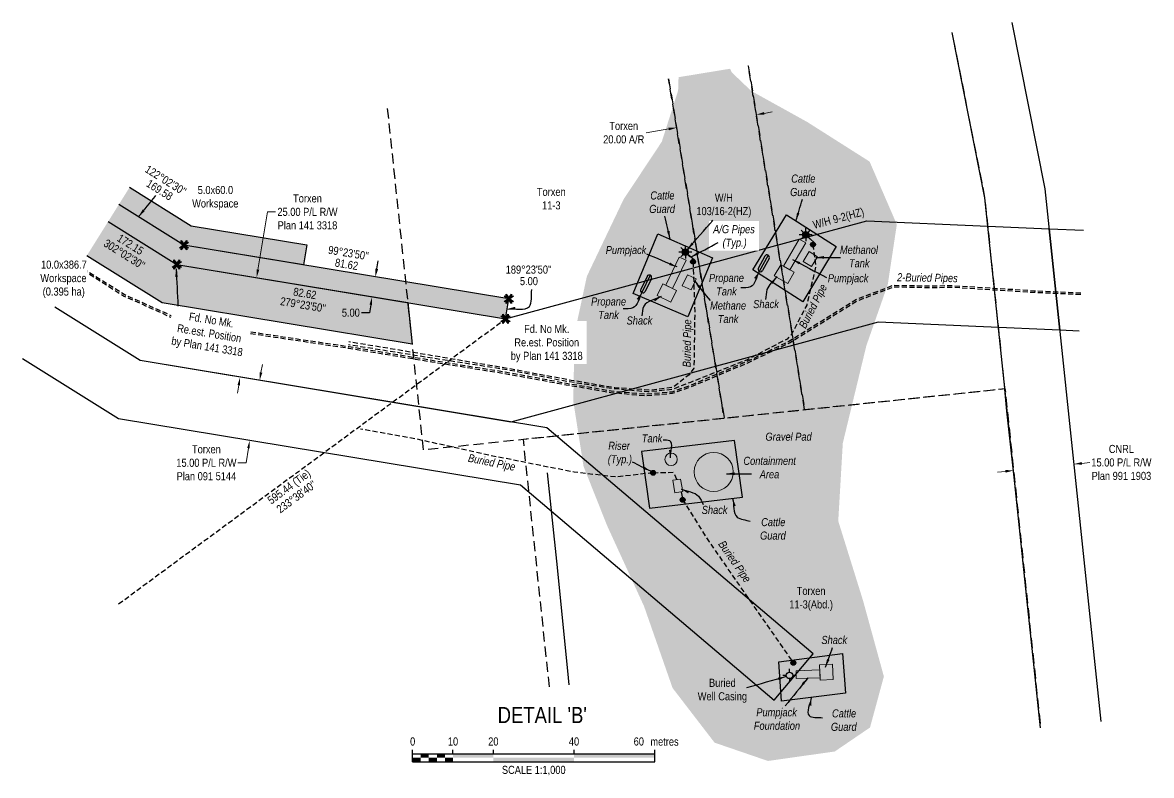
# Model space of a CAD drawing. Extents: x 396563 to 399624, y 5680217 to 5683485.
# Drawn here: x 398226 to 399624, y 5680367 to 5681299 of the extents above; entities that cross this region are included whole.
import ezdxf
from ezdxf.enums import TextEntityAlignment as Align

# ---------------------------------------------------------------- set-up
doc = ezdxf.new("R2010")
doc.units = 0
doc.header["$LTSCALE"] = 5
doc.header["$PDMODE"] = 34
doc.header["$PDSIZE"] = 0.03
for name, pattern in [('foc-ACCESSROAD', [3.75, 2.5, -1.25]), ('foc-TIELINE', [1.875, 1.25, -0.625]), ('UG_PIPE', [1.875, 1.25, -0.625])]:
    doc.linetypes.add(name, pattern=pattern)
doc.layers.get('Defpoints').update_dxf_attribs({"color": 9})
for name, color, linetype in [('AS-FENCE', 48, 'foc-FENCE'), ('AS-PIPE-AG', 44, 'Continuous'), ('AS-PIPE-UG', 44, 'UG_PIPE'), ('AS-PIPE-UG-T', 44, 'Continuous'), ('AS-ROADS', 254, 'Continuous'), ('AS-SYMBOL', 7, 'Continuous'), ('C-AR', 13, 'foc-ACCESSROAD'), ('C-RW', 13, 'Continuous'), ('C-WS', 13, 'foc-ACCESSROAD'), ('C-WS-S', 13, 'Continuous'), ('DETAIL-T', 7, 'Continuous'), ('F-RW', 190, 'Continuous'), ('L-BD', 7, 'Continuous'), ('L-MON', 1, 'Continuous'), ('L-MON-T', 1, 'Continuous'), ('L-TIE', 7, 'foc-TIELINE'), ('P-PROPOSED', 10, 'Continuous'), ('P-PROPOSED-H', 21, 'Continuous'), ('P-TEMP-H', 41, 'Continuous'), ('P-TEMP_WORKSPACE', 46, 'Continuous'), ('P-TXT', 4, 'Continuous')]:
    doc.layers.add(name, color=color, linetype=linetype)
for name, color, linetype, lineweight in [('AS-GENERAL', 48, 'Continuous', 18), ('C-RW-T', 13, 'Continuous', 9), ('C-WS-T', 13, 'Continuous', 9), ('F-RW-T', 190, 'Continuous', 9), ('P-TEMP-T', 46, 'Continuous', 18), ('T-TEXT', 48, 'Continuous', 18)]:
    doc.layers.add(name, color=color, linetype=linetype, lineweight=lineweight)
doc.styles.add('80', font='ARIALN.TTF', dxfattribs={"height": 10})
doc.styles.add('80CG', font='ARIALN.TTF', dxfattribs={"height": 10})
doc.styles.add('80L', font='ARIALN.TTF', dxfattribs={"height": 10})
doc.styles.add('80LS', font='ARIALNI.TTF', dxfattribs={"height": 10})
doc.styles.add('foc-LtypeFont', font='ARIALN.TTF', dxfattribs={"height": 7.35})
doc.linetypes.add('foc-FENCE', pattern='A,10,-1,["X",foc-LtypeFont,S=0.2,R=0,X=-0.625,Y=-0.75],-1.24', length=12.24)
doc.dimstyles.new('Compass 5 000', dxfattribs={"dimscale": 5, "dimtxt": 9, "dimasz": 2, "dimexe": 0.2, "dimexo": 0.0625, "dimgap": 0.5, "dimtad": 0, "dimtih": 1, "dimtoh": 1, "dimzin": 0, "dimdsep": 46, "dimtxsty": '80CG', "dimcen": 0.1, "dimse1": 1, "dimse2": 1, "dimclrd": 256, "dimclrt": 256, "dimaunit": 1, "dimadec": 4, "dimazin": 0, "dimtfac": 0.06, "dimtofl": 0, "dimtmove": 0, "dimatfit": 1, "dimfxl": 0.2, "dimtolj": 1, "dimtzin": 0, "dimlwd": -1, "dimarcsym": 0})

# ---------------------------------------------------------------- blocks, each defined once
blk = doc.blocks.new('TEMP')
h = blk.add_hatch(color=255)
h.dxf.hatch_style = 1
h.paths.add_polyline_path([(0, 0.25), (-0.67, 1.15), (-0.67, 0.67), (-1.15, 0.67), (-0.25, 0), (-1.15, -0.67), (-0.67, -0.67), (-0.67, -1.15), (0, -0.25), (0.67, -1.15), (0.67, -0.67), (1.15, -0.67), (0.25, 0), (1.15, 0.67), (0.67, 0.67), (0.67, 1.15)])
h.paths.add_polyline_path([(0.57, 0.85), (0.57, 0.57), (0.85, 0.57), (0.08, 0), (0.85, -0.57), (0.57, -0.57), (0.57, -0.85), (0, -0.08), (-0.57, -0.85), (-0.57, -0.57), (-0.85, -0.57), (-0.08, 0), (-0.85, 0.57), (-0.57, 0.57), (-0.57, 0.85), (0, 0.08)], flags=16)
h = blk.add_hatch(color=1)
h.dxf.hatch_style = 1
h.paths.add_polyline_path([(0, 0.08), (-0.57, 0.85), (-0.57, 0.57), (-0.85, 0.57), (-0.08, 0), (-0.85, -0.57), (-0.57, -0.57), (-0.57, -0.85), (0, -0.08), (0.57, -0.85), (0.57, -0.57), (0.85, -0.57), (0.08, 0), (0.85, 0.57), (0.57, 0.57), (0.57, 0.85)])
at = {"color": 1}
for p, q in [((-0.08, 0), (0.08, 0)), ((0, 0.08), (0, -0.08))]:
    blk.add_line(p, q, dxfattribs=at)
at = {"color": 255, "flags": 128}
blk.add_lwpolyline([(-0.25, 0), (-1.15, 0.67), (-0.67, 0.67), (-0.67, 1.15), (0, 0.25), (0.67, 1.15), (0.67, 0.67), (1.15, 0.67), (0.25, 0), (1.15, -0.67), (0.67, -0.67), (0.67, -1.15), (0, -0.25), (-0.67, -1.15), (-0.67, -0.67), (-1.15, -0.67)], close=True, dxfattribs=at)
at = {"color": 1, "flags": 128}
blk.add_lwpolyline([(-0.08, 0), (-0.85, 0.57), (-0.57, 0.57), (-0.57, 0.85), (0, 0.08), (0.57, 0.85), (0.57, 0.57), (0.85, 0.57), (0.08, 0), (0.85, -0.57), (0.57, -0.57), (0.57, -0.85), (0, -0.08), (-0.57, -0.85), (-0.57, -0.57), (-0.85, -0.57)], close=True, dxfattribs=at)
blk = doc.blocks.new('GAS')
h = blk.add_hatch(color=255)
h.dxf.hatch_style = 1
edge = h.paths.add_edge_path()
edge.add_arc((0, 0), 0.9, 0, 360)
for p, q in [((-0.81, 0), (-1.62, 0)), ((-0.57, 0.57), (-1.14, 1.14)), ((0, 0.81), (0, 1.62)), ((0.57, 0.57), (1.14, 1.14)), ((1.62, 0), (0.81, 0)), ((-0.57, -0.57), (-1.14, -1.14)), ((0, -0.81), (0, -1.62)), ((1.14, -1.14), (0.57, -0.57))]:
    blk.add_line(p, q)
blk.add_circle((0, 0), 0.8)
blk = doc.blocks.new('GABD')
for p, q in [((-0.81, 0), (-1.62, 0)), ((0, 0.81), (0, 1.62)), ((1.62, 0), (0.81, 0)), ((0, -0.81), (0, -1.62))]:
    blk.add_line(p, q)
blk.add_circle((0, 0), 0.8)
blk = doc.blocks.new('RISER')
h = blk.add_hatch(color=255)
h.dxf.hatch_style = 1
edge = h.paths.add_edge_path()
edge.add_arc((0, 0), 0.7, 0, 360)
blk.add_hatch(color=48).paths.add_polyline_path([(0.58, -0.15), (-0.58, -0.15, 0.774597)])
at = {"color": 48}
blk.add_line((-0.58, -0.15), (0.58, -0.15), dxfattribs=at)
blk.add_circle((0, 0), 0.6, dxfattribs=at)
blk = doc.blocks.new('*U528')
at = {"color": 48}
for p, q in [((1.38, 3.84), (-0.25, 0.81)), ((2.44, 3.27), (0.81, 0.25))]:
    blk.add_line(p, q, dxfattribs=at)
for centre, start, end in [((1.91, 3.55), 331.7973, 511.7973), ((0.28, 0.53), 151.7973, 331.7973)]:
    blk.add_arc(centre, 0.6, start, end, dxfattribs=at)
at = {"layer": 'Defpoints'}
blk.add_line((2.19, 4.08), (0, 0), dxfattribs=at)
blk = doc.blocks.new('*U529')
at = {"color": 48}
for p, q in [((1.27, 4.02), (-0.28, 0.8)), ((2.35, 3.5), (0.8, 0.28))]:
    blk.add_line(p, q, dxfattribs=at)
for centre, start, end in [((1.81, 3.76), 334.2772, 514.2772), ((0.26, 0.54), 154.2772, 334.2772)]:
    blk.add_arc(centre, 0.6, start, end, dxfattribs=at)
at = {"layer": 'Defpoints'}
blk.add_line((2.07, 4.3), (0, 0), dxfattribs=at)
blk = doc.blocks.new('*D533')
at = {"layer": 'C-RW-T', "transparency": 16777216}
for p, q in [((398521, 5680865.8), (398522.7, 5680875.6)), ((398505.5, 5680772.1), (398502.5, 5680753.9)), ((398502.5, 5680753.9), (398492.5, 5680753.9))]:
    blk.add_line(p, q, dxfattribs=at)
for points in [[(398519.4, 5680866), (398522.7, 5680865.5), (398519.4, 5680855.9)], [(398503.9, 5680772.3), (398507.2, 5680771.8), (398507.2, 5680781.9)]]:
    blk.add_solid(points, dxfattribs=at)
at = {"layer": 'Defpoints', "color": 0, "transparency": 16777216}
for p in [(398516.1, 5680856.4), (398503.9, 5680782.5), (398507.2, 5680781.9)]:
    blk.add_point(p, dxfattribs=at)
at = {"layer": 'C-RW-T', "transparency": 16777216, "insert": (398453.4, 5680753.9), "char_height": 10, "attachment_point": 5, "style": '80CG'}
blk.add_mtext('\\A1;Torxen\\P15.00 P/L R/W\\PPlan 091 5144', dxfattribs=at)
blk = doc.blocks.new('*D534')
at = {"layer": 'C-RW-T', "transparency": 16777216}
for p, q in [((398517.2, 5680993), (398529, 5681064.5)), ((398529, 5681064.5), (398539, 5681064.5)), ((398493.5, 5680850), (398491.9, 5680840.2))]:
    blk.add_line(p, q, dxfattribs=at)
for points in [[(398515.6, 5680993.3), (398518.9, 5680992.8), (398515.6, 5680983.2)], [(398491.9, 5680850.3), (398495.2, 5680849.8), (398495.2, 5680859.9)]]:
    blk.add_solid(points, dxfattribs=at)
at = {"layer": 'Defpoints', "color": 0, "transparency": 16777216}
for p in [(398450.6, 5680993.9), (398430.2, 5680870.7), (398495.2, 5680859.9)]:
    blk.add_point(p, dxfattribs=at)
at = {"layer": 'C-RW-T', "transparency": 16777216, "insert": (398578.6, 5681064.5), "char_height": 10, "attachment_point": 5, "style": '80CG'}
blk.add_mtext('\\A1;Torxen\\P25.00 P/L R/W\\PPlan 141 3318', dxfattribs=at)
blk = doc.blocks.new('*D535')
at = {"layer": 'C-RW-T', "transparency": 16777216}
for p, q in [((399144.4, 5681186.5), (399154.2, 5681188.2)), ((399026, 5681167.2), (398998.1, 5681162.6))]:
    blk.add_line(p, q, dxfattribs=at)
for points in [[(399144.1, 5681188.2), (399144.6, 5681184.9), (399134.5, 5681184.9)], [(399025.7, 5681168.8), (399026.2, 5681165.5), (399035.8, 5681168.8)]]:
    blk.add_solid(points, dxfattribs=at)
at = {"layer": 'Defpoints', "color": 0, "transparency": 16777216}
for p in [(399134.2, 5681187), (399035.5, 5681170.8), (399035.8, 5681168.8)]:
    blk.add_point(p, dxfattribs=at)
at = {"layer": 'C-RW-T', "transparency": 16777216, "insert": (398970.3, 5681162.6), "char_height": 10, "attachment_point": 5, "style": '80CG'}
blk.add_mtext('\\A1;Torxen\\P20.00 A/R', dxfattribs=at)
blk = doc.blocks.new('*D550')
at = {"layer": 'Defpoints', "color": 0, "transparency": 16777216}
for p in [(398624.5, 5680990.5), (398662.8, 5680984.1), (398620.5, 5680965.8)]:
    blk.add_point(p, dxfattribs=at)
at = {"layer": 'P-TXT', "transparency": 16777216}
for p, q in [((398664.4, 5680994), (398666.1, 5681003.9)), ((398655.5, 5680939.7), (398645.5, 5680939.7)), ((398657.1, 5680949.6), (398655.5, 5680939.7))]:
    blk.add_line(p, q, dxfattribs=at)
for points in [[(398662.8, 5680994.3), (398666.1, 5680993.7), (398662.8, 5680984.1)], [(398655.5, 5680949.9), (398658.7, 5680949.3), (398658.7, 5680959.5)]]:
    blk.add_solid(points, dxfattribs=at)
at = {"layer": 'P-TXT', "transparency": 16777216, "insert": (398632.3, 5680939.7), "char_height": 10, "attachment_point": 5, "style": '80CG'}
blk.add_mtext('\\A1;5.00', dxfattribs=at)
blk = doc.blocks.new('*U423')
at = {"color": 0}
for p, q in [((-150, 0), (-150, 15)), ((-100, 10), (-100, 15)), ((-50, 10), (-50, 15)), ((50, 10), (50, 15)), ((150.2, 0), (150.2, 15)), ((-150, 10), (150.2, 10)), ((-150, 0), (150.2, 0))]:
    blk.add_line(p, q, dxfattribs=at)
for points in [[(-150, 5), (-140, 5), (-150, 0), (-140, 0)], [(-140, 10), (-130, 10), (-140, 5), (-130, 5)], [(-130, 5), (-120, 5), (-130, 0), (-120, 0)], [(-120, 10), (-110, 10), (-120, 5), (-110, 5)], [(-110, 5), (-100, 5), (-110, 0), (-100, 0)], [(-100, 10), (-50, 10), (-100, 5), (-50, 5)], [(-50, 5), (50, 5), (-50, 0), (50, 0)], [(50, 10), (150.2, 10), (50, 5), (150.2, 5)]]:
    blk.add_solid(points, dxfattribs=at)
at = {"color": 0, "style": '80'}
blk.add_text('metres', height=10, dxfattribs=at).set_placement((162.2, 20), align=Align.CENTER)
at = {"color": 0, "char_height": 10, "style": '80'}
for s, insert, attachment_point in [('0', (-150, 30.2), 2), ('10', (-100, 30.2), 2), ('20', (-50, 30.2), 2), ('40', (50, 30.2), 2), ('60', (136.7, 30.2), 3), ('SCALE 1:1,000', (0.1, -5), 2)]:
    blk.add_mtext(s, dxfattribs=dict(at, insert=insert, attachment_point=attachment_point))
blk = doc.blocks.new('*D552')
at = {"layer": 'Defpoints', "color": 0, "transparency": 16777216}
for p in [(399527.7, 5680752.2), (399528.1, 5680748.4), (399453.5, 5680740.6)]:
    blk.add_point(p, dxfattribs=at)
at = {"layer": 'F-RW-T', "transparency": 16777216}
for p, q in [((399443.2, 5680743.3), (399433.3, 5680742.3)), ((399537.7, 5680753.2), (399547.6, 5680754.3))]:
    blk.add_line(p, q, dxfattribs=at)
for points in [[(399537.5, 5680754.9), (399537.8, 5680751.6), (399527.7, 5680752.2)], [(399443, 5680745), (399443.4, 5680741.7), (399453.1, 5680744.4)]]:
    blk.add_solid(points, dxfattribs=at)
at = {"layer": 'F-RW-T', "transparency": 16777216, "insert": (399586.7, 5680754.3), "char_height": 10, "attachment_point": 5, "style": '80CG'}
blk.add_mtext('\\A1;CNRL\\P15.00 P/L R/W\\PPlan 991 1903', dxfattribs=at)

msp = doc.modelspace()

# ---------------------------------------------------------------- hatches: boundary and pattern name
at = {"layer": 'AS-ROADS'}
h = msp.add_hatch(color=256, dxfattribs=at)
h.dxf.hatch_style = 1
h.paths.add_polyline_path([(399102.046, 5681241.742), (399038.229, 5681231.295), (399037.68, 5681214.767), (399017.455, 5681151.432), (398970.135, 5681080.062), (398924.675, 5680984.862), (398909.435, 5680914.017), (398907.8, 5680830.357), (398920.51, 5680749.612), (398949.705, 5680676.137), (398995.475, 5680576.247), (399030.81, 5680475.067), (399082.85, 5680407.427), (399148.91, 5680384.792), (399231.685, 5680396.507), (399275.34, 5680426.207), (399292.52, 5680489.372), (399266.64, 5680583.562), (399236.005, 5680681.822), (399241.64, 5680778.292), (399270.785, 5680898.767), (399297.365, 5680974.732), (399308.555, 5681048.962), (399274.795, 5681126.837), (399197.56, 5681175.842), (399128.17, 5681214.292), (399104.05, 5681237.307)])
at = {"layer": 'P-PROPOSED-H'}
h = msp.add_hatch(color=256, dxfattribs=at)
h.dxf.hatch_style = 1
h.paths.add_polyline_path([(398425.642, 5681023.383), (398345.054, 5681073.822), (398331.796, 5681052.639), (398416.625, 5680999.545), (398824.015, 5680932.121), (398828.095, 5680956.775)])
at = {"layer": 'P-TEMP-H'}
h = msp.add_hatch(color=256, dxfattribs=at)
h.dxf.hatch_style = 1
h.paths.add_polyline_path([(398358.312, 5681095.005), (398345.054, 5681073.822), (398425.642, 5681023.383), (398573.568, 5680998.9), (398577.649, 5681023.555), (398434.659, 5681047.22)])
h = msp.add_hatch(color=256, dxfattribs=at)
h.dxf.hatch_style = 1
h.paths.add_polyline_path([(398331.796, 5681052.639), (398305.28, 5681010.273), (398398.591, 5680951.871), (398708.175, 5680900.633), (398702.758, 5680952.189), (398416.625, 5680999.545)])

# ---------------------------------------------------------------- linework, layer by layer
at = {"layer": 'AS-FENCE', "flags": 128}
for points in [[(399171.77, 5681061.032), (399233.485, 5681021.537), (399191.995, 5680953.172), (399130.395, 5680992.992)], [(399012.695, 5681037.397), (399080.19, 5681007.602), (399049.705, 5680934.732), (398982.1, 5680963.667)], [(398992.375, 5680767.767), (399002.3, 5680697.537), (399117.475, 5680711.362), (399107.37, 5680781.442)]]:
    msp.add_lwpolyline(points, close=True, dxfattribs=at)
for points in [[(399486.406, 5680425.803), (399478.05, 5680504.462), (399469.67, 5680585.717), (399455.49, 5680721.267), (399444.865, 5680817.947), (399442.48, 5680844.892)], [(398875.37, 5680741.497), (398887.04, 5680631.932), (398900.625, 5680496.467), (398902.278, 5680478.857)], [(399162.49, 5680507.472), (399241.465, 5680517.847), (399244.905, 5680468.617), (399165.85, 5680458.922), (399162.49, 5680507.472)]]:
    msp.add_lwpolyline(points, dxfattribs=at)
at = {"layer": 'AS-GENERAL', "flags": 128}
for points in [[(399187.77, 5681030.937), (399195.785, 5681026.322), (399176.14, 5680992.615), (399168.023, 5680997.172)], [(399039.115, 5681008.532), (399047.465, 5681004.662), (399030.707, 5680969.74), (399022.282, 5680973.791)], [(399192.55, 5681003.188), (399200.033, 5681015.33), (399210.243, 5681009.034), (399202.76, 5680996.892)], [(399164.69, 5680999.042), (399181.32, 5680989.707), (399173.48, 5680976.007), (399156.655, 5680985.172)], [(399042.81, 5680973.175), (399049.175, 5680986.772), (399060.18, 5680981.492), (399053.865, 5680968.077)], [(399018.755, 5680975.487), (399035.755, 5680967.312), (399028.785, 5680952.897), (399011.525, 5680961.062)], [(399031.265, 5680732.577), (399040.78, 5680733.582), (399043.38, 5680718.202), (399033.625, 5680716.792)], [(399212.965, 5680503.597), (399213.68, 5680484.977), (399229.77, 5680485.547), (399228.675, 5680504.532)], [(399183.795, 5680496.327), (399184.075, 5680486.797), (399213.579, 5680487.595), (399213.199, 5680497.49)]]:
    msp.add_lwpolyline(points, close=True, dxfattribs=at)
at = {"layer": 'AS-GENERAL'}
for centre, radius in [((399028.902, 5680758.185), 7.629), ((399081.702, 5680742.65), 24.202)]:
    msp.add_circle(centre, radius, dxfattribs=at)
at = {"layer": 'AS-PIPE-AG', "flags": 128}
for points in [[(399204.66, 5681024.052), (399206.665, 5681026.277), (399195.7, 5681036.287)], [(399046.62, 5681014.767), (399058.16, 5681005.097), (399056.165, 5681002.802)]]:
    msp.add_lwpolyline(points, dxfattribs=at)
at = {"layer": 'AS-PIPE-UG', "flags": 128}
for points in [[(399204.66, 5681024.052), (399208.005, 5680996.072), (399196.895, 5680949.242), (399177.935, 5680912.597), (399172.69, 5680907.102), (399123.69, 5680881.582), (399052.87, 5680853.487), (399030.6, 5680844.602), (399000.315, 5680841.667), (398957.825, 5680845.472), (398900.515, 5680854.447), (398827.905, 5680868.597), (398733.575, 5680883.317), (398629.205, 5680900.042)], [(399536.29, 5680962.109), (399478.915, 5680964.591), (399374.988, 5680971.071), (399355.489, 5680970.478), (399304.025, 5680971.307), (399259.523, 5680954.224), (399175.575, 5680902.12), (399122.953, 5680877.043), (399053.226, 5680847.682), (399030.256, 5680839.578), (398996.763, 5680836.655), (398954.352, 5680840.644), (398898.99, 5680850.134), (398823.102, 5680864.082), (398732.59, 5680878.544), (398629.906, 5680895.407), (398538.305, 5680909.066), (398426.523, 5680926.378), (398350.774, 5680960.346), (398295.724, 5680995.016)], [(399536.377, 5680964.106), (399479.02, 5680966.587), (399375.02, 5680973.072), (399355.475, 5680972.477), (399303.67, 5680973.312), (399258.63, 5680956.022), (399174.615, 5680903.877), (399122.135, 5680878.867), (399052.505, 5680849.547), (399029.83, 5680841.547), (398996.77, 5680838.662), (398954.615, 5680842.627), (398899.34, 5680852.102), (398823.44, 5680866.052), (398732.91, 5680880.517), (398630.215, 5680897.382), (398538.605, 5680911.042), (398427.095, 5680928.312), (398351.72, 5680962.112), (398296.789, 5680996.707)], [(399056.165, 5681002.802), (399058.235, 5680941.732), (399057.215, 5680870.957), (399051.23, 5680862.742), (399031.34, 5680847.337), (399004.83, 5680843.707), (398959.215, 5680846.667), (398905.025, 5680855.977), (398825.86, 5680870.737), (398734.215, 5680886.362), (398629.865, 5680903.607)], [(399006.66, 5680741.552), (398960.54, 5680736.292), (398909.01, 5680742.282), (398804.67, 5680762.992), (398714.515, 5680783.047), (398644.195, 5680795.602)], [(399006.66, 5680741.552), (399031.77, 5680742.148), (399036.022, 5680733.08)], [(399041.293, 5680717.901), (399043.23, 5680708.137), (399076.005, 5680656.142), (399125.015, 5680585.527), (399180.36, 5680506.227)]]:
    msp.add_lwpolyline(points, dxfattribs=at)
at = {"layer": 'C-AR', "flags": 128}
msp.add_lwpolyline([(399025.926, 5681229.281), (399094.689, 5680809.24), (399194.294, 5680819.707), (399124.6, 5681245.434)], dxfattribs=at)
at = {"layer": 'C-RW', "flags": 128}
for points in [[(398331.796, 5681052.639), (398416.625, 5680999.545), (398824.015, 5680932.121), (399271.491, 5681053.555), (399421.349, 5681047.026), (399497.077, 5681043.726), (399510.273, 5680918.084), (399415.91, 5680922.195), (399285.464, 5680927.878), (398830.468, 5680804.404), (398371.541, 5680880.358), (398265.505, 5680946.725)], [(399534.341, 5680917.032), (399510.275, 5680918.064), (399497.077, 5681043.726), (399539.74, 5681041.881)], [(398225.731, 5680883.176), (398344.491, 5680808.846), (398842.327, 5680726.452), (399156.678, 5680460.24), (399205.128, 5680517.45), (398874.984, 5680797.036), (398371.541, 5680880.358), (398265.505, 5680946.725)]]:
    msp.add_lwpolyline(points, dxfattribs=at)
at = {"layer": 'C-WS', "flags": 128}
for points in [[(399124.6, 5681245.434), (399194.294, 5680819.707), (399442.489, 5680845.787), (399417.827, 5681081.855), (399377.182, 5681286.784)], [(398677.488, 5681192.667), (398721.895, 5680770.067), (398846.16, 5680783.125), (399094.689, 5680809.24), (399025.926, 5681229.281)], [(398878.23, 5680476.6), (398846.019, 5680783.102), (399094.548, 5680809.221), (399442.489, 5680845.787), (399486.624, 5680425.826)]]:
    msp.add_lwpolyline(points, dxfattribs=at)
at = {"layer": 'F-RW', "flags": 128}
for points in [[(399486.624, 5680425.826), (399417.665, 5681081.997), (399377.058, 5681286.763)], [(399451.084, 5681298.882), (399491.867, 5681093.23), (399561.183, 5680433.661)]]:
    msp.add_lwpolyline(points, dxfattribs=at)
at = {"layer": 'P-TEMP_WORKSPACE', "flags": 128}
for points in [[(398358.312, 5681095.005), (398434.659, 5681047.22), (398577.649, 5681023.555), (398573.568, 5680998.9), (398425.642, 5681023.383), (398345.054, 5681073.822)], [(398331.796, 5681052.639), (398416.625, 5680999.545), (398702.758, 5680952.189), (398708.175, 5680900.633), (398398.591, 5680951.871), (398305.28, 5681010.273)]]:
    msp.add_lwpolyline(points, dxfattribs=at)

# ---------------------------------------------------------------- block references
at = {"layer": 'AS-SYMBOL', "xscale": 4.997960149999999, "yscale": 4.997960149999999, "zscale": 4.997960149999999}
for name, p in [('RISER', (399204.66, 5681024.052)), ('RISER', (399056.165, 5681002.802)), ('*U529', (398992.79, 5680964.582)), ('RISER', (399006.66, 5680741.552)), ('RISER', (399043.23, 5680708.137)), ('RISER', (399180.36, 5680506.227))]:
    msp.add_blockref(name, p, dxfattribs=at)
at = {"layer": 'C-WS-S', "xscale": 4.997960149999999, "yscale": 4.997960149999999}
for name, p, zscale in [('GAS', (399195.7, 5681036.287), 4.997960149999999), ('GAS', (399046.62, 5681014.767), 4.997960149999999), ('GABD', (399175.665, 5680490.712), 24.98980075)]:
    msp.add_blockref(name, p, dxfattribs=dict(at, zscale=zscale))
at = {"layer": 'DETAIL-T', "xscale": 0.9991606160757721, "yscale": 0.9991606160757721, "zscale": 0.9991606160757721}
msp.add_blockref('*U423', (398858.757, 5680383.743), dxfattribs=at)
at = {"layer": 'L-MON', "color": 1, "xscale": 4.997960149999999, "yscale": 4.997960149999999, "zscale": 4.997960149999999}
for p in [(398425.642, 5681023.383), (398828.095, 5680956.775)]:
    msp.add_blockref('TEMP', p, dxfattribs=at)
at = {"layer": 'L-MON', "xscale": 4.997960149999999, "yscale": 4.997960149999999, "zscale": 4.997960149999999}
msp.add_blockref('TEMP', (398416.625, 5680999.545), dxfattribs=at)

# ---------------------------------------------------------------- texts
at = {"layer": 'AS-PIPE-UG-T', "char_height": 9.99161, "attachment_point": 1, "style": '80L'}
for s, width, insert, rotation in [('\\pi0.38733;{\\fArial Narrow|b0|i1|c0|p34;2-Buried Pipes}', 75.14601, (399308.629, 5680988.694), 359.076579), ('\\pi0.29873;{\\fArial Narrow|b0|i1|c0|p34;Buried Pipe}', 58.98633, (399186.432, 5680923.578), 62.643106), ('\\pi8.37857;{\\fArial Narrow|b0|i1|c0|p34;Buried Pipe}', 75.14601, (399043.097, 5680863.9), 89.174318), ('\\pi8.37857;{\\fArial Narrow|b0|i1|c0|p34;Buried Pipe}', 75.14601, (398770.594, 5680766.769), 348.773517), ('\\pi8.37857;{\\fArial Narrow|b0|i1|c0|p34;Buried Pipe}', 75.14601, (399090.324, 5680665.767), 304.762395)]:
    msp.add_mtext_dynamic_manual_height_columns(s, width=width, gutter_width=49.958, heights=[0], dxfattribs=dict(at, insert=insert, rotation=rotation))
at = {"layer": 'C-RW-T', "insert": (399236.622, 5681055.23), "char_height": 9.99592, "attachment_point": 5, "rotation": 15.182991, "style": '80CG'}
msp.add_mtext('\\A1;W/H 9-2(HZ)', dxfattribs=at)
at = {"layer": 'C-WS-T', "char_height": 9.9959, "attachment_point": 5, "style": '80CG'}
for s, insert in [('\\A1;Torxen\\P11-3', (398880.591, 5681080.875)), ('\\A1;Torxen\\P11-3(Abd.)', (399202.39, 5680585.437))]:
    msp.add_mtext(s, dxfattribs=dict(at, insert=insert))
at = {"layer": 'C-WS-T', "insert": (399092.487, 5680471.675), "char_height": 9.99592, "width": 60.39595, "attachment_point": 5, "style": '80CG'}
msp.add_mtext('\\A1;Buried\\PWell Casing', dxfattribs=at)
at = {"layer": 'DETAIL-T', "color": 3, "insert": (398869.407, 5680441.642), "char_height": 19.9832, "width": 223.67012, "attachment_point": 5, "style": '80CG'}
msp.add_mtext("DETAIL 'B'", dxfattribs=at)
at = {"layer": 'L-BD', "style": '80L'}
for s, height, rotation, p in [("122°02'30''", 9.99592, 327.958, (398403.037, 5681103.823)), ('169.58', 9.9959, 327.958, (398395.48, 5681091.748)), ('172.15', 9.9959, 327.958, (398359.327, 5681024.205)), ("302°02'30''", 9.99592, 327.958, (398351.77, 5681012.131)), ("99°23'50''", 9.9959, 350.6025, (398629.337, 5681013.734)), ('81.62', 9.9959, 350.6025, (398627.011, 5680999.681)), ('82.62', 9.9959, 350.6025, (398575.412, 5680963.64)), ("279°23'50''", 9.99592, 350.6025, (398573.086, 5680949.587)), ('595.44 (Tie)', 9.99592, 36.3554, (398556.417, 5680723.361)), ("233°38'40''", 9.99592, 36.3554, (398564.861, 5680711.889))]:
    msp.add_text(s, height=height, rotation=rotation, dxfattribs=at).set_placement(p, align=Align.MIDDLE)
for s, height, p in [("189°23'50''", 9.99592, (398852.502, 5680993.106)), ('5.00', 9.9959, (398852.876, 5680978.867))]:
    msp.add_text(s, height=height, dxfattribs=at).set_placement(p, align=Align.MIDDLE)
at = {"layer": 'P-TEMP-T', "insert": (398432.735, 5681096.62), "char_height": 9.99161, "attachment_point": 1, "style": '80L'}
msp.add_mtext_dynamic_manual_height_columns('\\pi9.88129;5.0x60.0\\P\\pi3.03165;Workspace', width=62.65969, gutter_width=49.98, heights=[0], dxfattribs=at)
at = {"layer": 'T-TEXT', "style": '80LS'}
msp.add_text('Gravel Pad', height=9.9959, dxfattribs=at).set_placement((399174.484, 5680786.226), align=Align.MIDDLE_CENTER)
at = {"layer": 'T-TEXT', "char_height": 10.00079, "attachment_point": 1, "style": '80L'}
for s, width, insert in [('\\pi13.36961;{\\fArial Narrow|b0|i1|c0|p34;Cattle \\P\\pi12.02571;Guard}', 55.34313, (399164.399, 5681110.767)), ('\\pi13.36961;{\\fArial Narrow|b0|i1|c0|p34;Cattle \\P\\pi12.02571;Guard}', 55.34313, (398989.894, 5681089.893)), ('\\pi-10.28847;{\\fArial Narrow|b0|i1|c0|p34;Pumpjack}', 29.78176, (398958.316, 5681022.349)), ('\\pi-1.33142;{\\fArial Narrow|b0|i1|c0|p34;Methanol\\P\\pi9.87343;Tank}', 44.40093, (399239.405, 5681022.557)), ('\\pi-4.96063;{\\fArial Narrow|b0|i1|c0|p34;Propane\\P\\pi3.94868;Tank}', 32.55142, (399080.856, 5680987.795)), ('\\pi-10.28847;{\\fArial Narrow|b0|i1|c0|p34;Pumpjack}', 29.78176, (399233.361, 5680987.431)), ('\\pi0.32629;{\\fArial Narrow|b0|i1|c0|p34;Methane\\P\\pi9.87343;Tank}', 44.40093, (399076.928, 5680953.61)), ('\\pi0.4559;{\\fArial Narrow|b0|i1|c0|p34;Shack}', 32.55142, (399130.208, 5680955.391)), ('\\pi0.4559;{\\fArial Narrow|b0|i1|c0|p34;Shack}', 32.55142, (398973.409, 5680935.09)), ('\\pi0.76288;{\\fArial Narrow|b0|i1|c0|p34;Tank}', 26.17984, (398991.887, 5680789.151)), ('\\pi1.09033;{\\fArial Narrow|b0|i1|c0|p34;Riser\\P\\pi0.53435;(Typ.)}', 29.35199, (398950.06, 5680779.977)), ('\\pi0.56846;{\\fArial Narrow|b0|i1|c0|p34;Containment \\P\\pi20.76106;Area}', 65.50083, (399117.987, 5680761.367)), ('\\pi0.4559;{\\fArial Narrow|b0|i1|c0|p34;Shack}', 32.55142, (399066.516, 5680700.605)), ('\\pi13.36961;{\\fArial Narrow|b0|i1|c0|p34;Cattle \\P\\pi12.02571;Guard}', 55.34313, (399127.171, 5680685.471)), ('\\pi0.4559;{\\fArial Narrow|b0|i1|c0|p34;Shack}', 32.55142, (399214.716, 5680539.576)), ('\\pi-10.28847;{\\fArial Narrow|b0|i1|c0|p34;Pumpjack\\P\\pi-13.35829;Foundation}', 29.78176, (399144.774, 5680450.052)), ('\\pi13.36961;{\\fArial Narrow|b0|i1|c0|p34;Cattle \\P\\pi12.02571;Guard}', 55.34313, (399214.911, 5680448.721))]:
    msp.add_mtext_dynamic_manual_height_columns(s, width=width, gutter_width=49.98, heights=[0], dxfattribs=dict(at, insert=insert))

# ---------------------------------------------------------------- dimensions: what is measured, and where the dimension line sits
at = {"layer": 'C-RW-T'}
for base, p1, p2, angle, text, picture, middle in [((399035.831, 5681168.779), (399134.168, 5681186.986), (399035.495, 5681170.833), 189.2972, 'Torxen\\P20.00 A/R', '*D535', (398970.337, 5681162.598)), ((398495.183, 5680859.895), (398450.588, 5680993.925), (398430.186, 5680870.652), 260.602491, 'Torxen\\P25.00 P/L R/W\\PPlan 141 3318', '*D534', (398578.584, 5681064.493)), ((398507.159, 5680781.924), (398516.112, 5680856.431), (398503.871, 5680782.468), 260.602491, 'Torxen\\P15.00 P/L R/W\\PPlan 091 5144', '*D533', (398453.432, 5680753.882))]:
    dim = msp.add_linear_dim(base=base, p1=p1, p2=p2, angle=angle, text=text, dimstyle='Compass 5 000', dxfattribs=at)
    dim.commit()
    dim.dimension.update_dxf_attribs({"geometry": picture, "text_midpoint": middle, "dimtype": 161})
at = {"layer": 'F-RW-T'}
dim = msp.add_aligned_dim(p1=(399453.545, 5680740.587), p2=(399528.104, 5680748.422), distance=3.799, text='CNRL\\P15.00 P/L R/W\\PPlan 991 1903', dimstyle='Compass 5 000', dxfattribs=at)
dim.commit()
dim.dimension.update_dxf_attribs({"geometry": '*D552', "text_midpoint": (399586.683, 5680754.291)})
at = {"layer": 'P-TXT'}
dim = msp.add_linear_dim(base=(398662.808, 5680984.131), p1=(398620.467, 5680965.809), p2=(398624.547, 5680990.463), angle=80.602491, text='5.00', dimstyle='Compass 5 000', dxfattribs=at)
dim.commit()
dim.dimension.update_dxf_attribs({"geometry": '*D550', "text_midpoint": (398632.324, 5680939.745), "dimtype": 161})

# ---------------------------------------------------------------- leaders
at = {"layer": 'C-WS-T', "path_type": 1}
msp.add_leader([(399171.321, 5680489.2), (399122.316, 5680475.135)], dimstyle='Compass 5 000', override={"dimgap": 0.5, "dimtad": 0}, dxfattribs=at)
at = {"layer": 'L-BD', "path_type": 1}
for points in [[(398369.326, 5681058.63), (398390.894, 5681084.656)], [(398826.023, 5680944.257), (398853.393, 5680947.394), (398856.514, 5680968.294)]]:
    msp.add_leader(points, dimstyle='Compass 5 000', override={"dimgap": 0.5, "dimtad": 0}, dxfattribs=at)
at = {"layer": 'T-TEXT', "path_type": 1}
for points in [[(399183.522, 5681053.512), (399191.631, 5681080.09)], [(399027.713, 5681030.768), (399021.347, 5681059.328)], [(399036.347, 5680996.344), (398998.716, 5681012.249)], [(399208.189, 5681008.169), (399232.155, 5681008.169), (399238.93, 5681008.169)], [(399179.293, 5681005.584), (399221.292, 5680983.411)], [(399057.83, 5680979.191), (399077.264, 5680954.644)], [(399138.21, 5680990.552), (399127.122, 5680971.563), (399115.149, 5680970.571)], [(399159.82, 5680984.341), (399147.653, 5680968.326), (399146.078, 5680955.885)], [(398992.79, 5680964.582), (398981.702, 5680945.593), (398969.729, 5680944.601)], [(399016.847, 5680959.889), (398995.14, 5680947.858), (398992.723, 5680935.783)], [(399028.327, 5680759.921), (399027.229, 5680781.115), (399019.034, 5680781.959)], [(399003.689, 5680743.451), (398981.164, 5680754.687)], [(399097.655, 5680740.411), (399128.576, 5680740.411)], [(399041.463, 5680721.378), (399063.054, 5680712.419), (399068.589, 5680702.369)], [(399105.176, 5680709.886), (399110.693, 5680686.763), (399126.848, 5680681.596)], [(399220.171, 5680501.053), (399229.08, 5680525.221)], [(399198.366, 5680487.642), (399170.423, 5680452.93)], [(399202.348, 5680463.398), (399199.849, 5680440.893), (399216.418, 5680438.183)]]:
    msp.add_leader(points, dimstyle='Compass 5 000', override={"dimgap": 0.5, "dimtad": 0}, dxfattribs=at)

# ---------------------------------------------------------------- next in the draw order: texts
at = {"layer": 'AS-PIPE-AG', "insert": (399081.054, 5681048.097), "char_height": 9.99161, "attachment_point": 1, "style": '80L', "bg_fill": 2}
msp.add_mtext_dynamic_manual_height_columns('\\pi0.0611;{\\fArial Narrow|b0|i1|c0|p34;A/G Pipes\\P\\pi11.68844;(Typ.)}', width=51.63418, gutter_width=49.958, heights=[0], dxfattribs=at)
at = {"layer": 'L-MON-T', "insert": (398874.944, 5680901.473), "char_height": 9.99578, "width": 88.72556, "attachment_point": 5, "style": '80CG', "bg_fill": 2}
msp.add_mtext('\\A1;Fd. No Mk.\\PRe.est. Position\\Pby Plan 141 3318', dxfattribs=at)
at = {"layer": 'P-TEMP-T', "insert": (398247.606, 5681004.229), "char_height": 9.99161, "attachment_point": 1, "style": '80L', "bg_fill": 3, "box_fill_scale": 1.15, "bg_fill_color": 256, "bg_fill_true_color": 256, "bg_fill_transparency": 0}
msp.add_mtext_dynamic_manual_height_columns('\\pi0.99937;10.0x386.7\\P\\pi0.14061;Workspace\\P\\pi3.04063;(0.395 ha)', width=56.8776, gutter_width=49.98, heights=[0], dxfattribs=at)

# ---------------------------------------------------------------- next in the draw order: linework, layer by layer
at = {"layer": 'L-TIE'}
msp.add_line((398344.669, 5680579.292), (398824.015, 5680932.121), dxfattribs=at)
at = {"layer": 'P-PROPOSED'}
msp.add_lwpolyline([(398331.796, 5681052.639), (398416.625, 5680999.545), (398824.015, 5680932.121), (398828.095, 5680956.775), (398425.642, 5681023.383), (398345.054, 5681073.822)], dxfattribs=at)

# ---------------------------------------------------------------- next in the draw order: block references
at = {"layer": 'AS-SYMBOL', "xscale": 4.997960149999999, "yscale": 4.997960149999999, "zscale": 4.997960149999999}
msp.add_blockref('*U528', (399138.21, 5680990.552), dxfattribs=at)
at = {"layer": 'L-MON', "xscale": 4.997960149999999, "yscale": 4.997960149999999, "zscale": 4.997960149999999}
msp.add_blockref('TEMP', (398824.015, 5680932.121), dxfattribs=at)

# ---------------------------------------------------------------- next in the draw order: texts
at = {"layer": 'C-RW-T', "insert": (399094.329, 5681072.329), "char_height": 9.99592, "attachment_point": 5, "style": '80CG'}
msp.add_mtext('\\A1;W/H\\P103/16-2(HZ)', dxfattribs=at)
at = {"layer": 'T-TEXT', "insert": (398934.827, 5680958.612), "char_height": 10.00079, "attachment_point": 1, "style": '80L'}
msp.add_mtext_dynamic_manual_height_columns('\\pi-4.96063;{\\fArial Narrow|b0|i1|c0|p34;Propane\\P\\pi3.94868;Tank}', width=32.55142, gutter_width=49.98, heights=[0], dxfattribs=at)

# ---------------------------------------------------------------- next in the draw order: leaders
at = {"layer": 'AS-PIPE-AG', "path_type": 1}
msp.add_leader([(399053.757, 5681008.787), (399087.373, 5681026.736)], dimstyle='Compass 5 000', override={"dimgap": 0.5, "dimtad": 0}, dxfattribs=at)
at = {"layer": 'C-RW-T', "path_type": 1}
msp.add_leader([(399049.063, 5681017.96), (399080.816, 5681054.397)], dimstyle='Compass 5 000', override={"dimgap": 0.5, "dimtad": 0}, dxfattribs=at)

# ---------------------------------------------------------------- next in the draw order: texts
at = {"layer": 'L-MON-T', "insert": (398456.752, 5680912.806), "char_height": 9.99578, "width": 96.80041, "attachment_point": 5, "rotation": 350.602491, "style": '80CG', "bg_fill": 3, "box_fill_scale": 1.15, "bg_fill_color": 256, "bg_fill_true_color": 256, "bg_fill_transparency": 0}
msp.add_mtext('\\A1;Fd. No Mk.\\PRe.est. Position\\Pby Plan 141 3318', dxfattribs=at)

# ---------------------------------------------------------------- next in the draw order: leaders
at = {"layer": 'L-MON-T', "path_type": 1}
msp.add_leader([(398415.888, 5680993.981), (398418.184, 5680947.69)], dimstyle='Compass 5 000', override={"dimgap": 0.5, "dimtad": 0}, dxfattribs=at)

doc.saveas('drawing.dxf')
